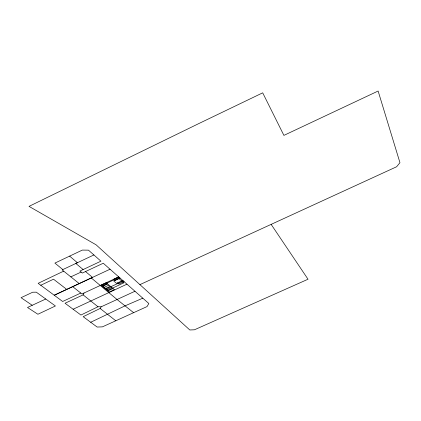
<?xml version="1.0" encoding="UTF-8"?>
<svg xmlns="http://www.w3.org/2000/svg" width="421" height="421" viewBox="0 0 421 421"><rect width="100%" height="100%" fill="white"/><g stroke="black" fill="none" stroke-linecap="round" stroke-linejoin="round"><path stroke-width="0.63" d="M101.193 306.798L100.14 308.461L83.169 316.687L97.151 327.043L102.392 326.864L147.034 306.572L148.839 303.515L134.973 291.258L101.193 306.798L98.004 306.756L80.932 315.034L65.039 303.246L83.111 294.868L84.005 292.995M90.71 322.27L125.279 305.741L142.803 298.184M63.676 271.14L38.158 283.333L62.65 301.478L80.795 293.042M40.784 285.275L53.525 279.202L66.744 289.406L92.52 277.386L85.516 271.55L82.332 273.055L79.906 271.066L100.935 261.178L88.468 250.153L82.342 250.085L54.893 263.104L62.845 269.577M93.899 254.952L75.833 263.462L83.121 269.545M73.117 309.235L126.958 284.175M85.516 271.55L103.266 263.23L134.973 291.258M70.823 276.865L81.121 272.061M66.744 289.406L54.23 295.247L110.044 269.219M102.698 286.033L106.613 284.207L105.903 283.612M118.859 278.497L114.928 280.333L114.228 279.728M102.371 286.359L107.55 283.943M103.771 287.511L108.939 285.106M105.161 288.659L110.313 286.259M106.181 288.906L122.237 281.433M106.545 289.801L111.686 287.406M107.918 290.932L113.049 288.548M45.763 299.01L27.502 307.477L37.895 314.25L55.419 305.978L36.295 292.174L32.675 292.227L21.05 297.684L32.217 305.293M139.914 284.633L396.635 166.748L399.95 162.669L378.121 91.031L283.901 135.388L262.704 92.836L198.944 123.506L29.012 206.374L96.083 244.801L189.803 329.969L194.434 329.796L308.025 279.234L271.187 224.44M118.738 276.907L81.953 293.963L72.686 286.643M115.78 320.781L100.14 308.461M83.111 294.868L97.998 306.756M79.227 283.591L62.134 269.908L77.406 262.725L69.633 256.11M91.289 277.965L116.97 299.436L133.61 312.677M114.817 280.554L113.444 279.376L118.664 276.939L120.027 278.128L113.786 281.039L116.517 283.375L122.727 280.486L124.063 281.649L118.896 284.054L117.543 282.896M106.155 282.775L100.961 285.201L109.286 292.058L114.401 289.685L106.155 282.775M118.164 277.892L101.982 285.443L107.85 290.279L123.853 282.844L118.164 277.892"/></g></svg>
